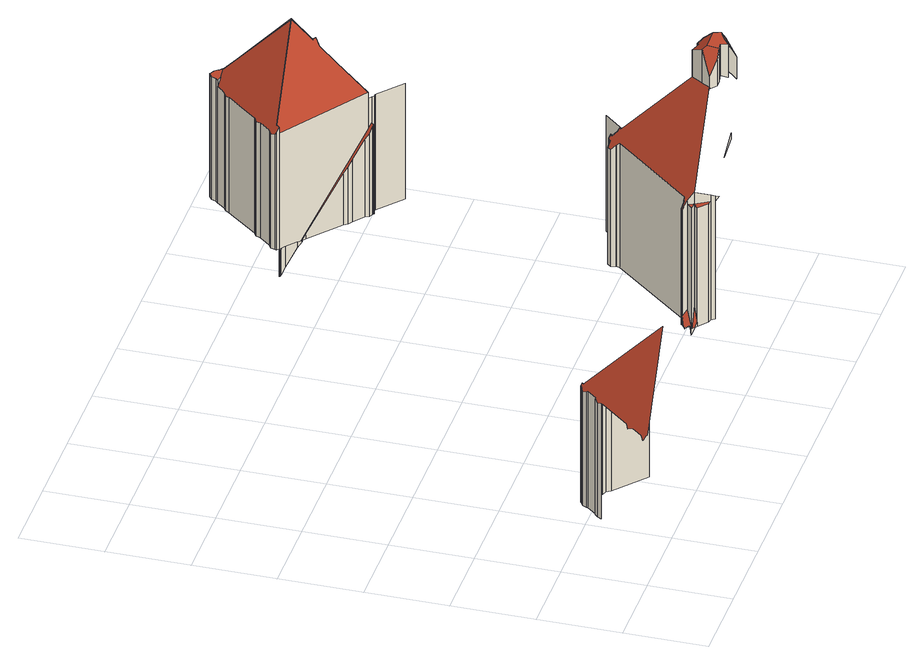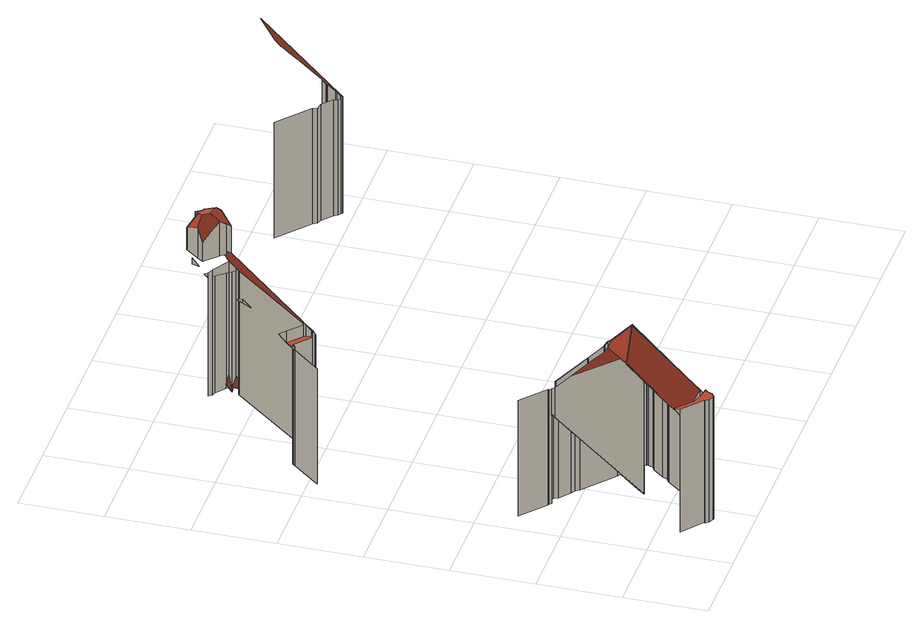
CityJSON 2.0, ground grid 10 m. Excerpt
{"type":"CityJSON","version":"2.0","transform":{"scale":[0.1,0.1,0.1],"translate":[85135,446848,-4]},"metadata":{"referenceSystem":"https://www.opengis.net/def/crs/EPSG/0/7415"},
"CityObjects":{
"building1":{"type":"Building","attributes":{"b3_bag_bag_overlap":23.36,"b3_dak_type":"slanted","b3_extrusie":0,"b3_h_dak_50p":20.16,"b3_h_dak_70p":21.5,"b3_h_dak_max":52.27,"b3_h_dak_min":0.935,"b3_h_maaiveld":0.002,"b3_is_glas_dak":false,"b3_kas_warenhuis":false,"b3_mutatie_AHN3_AHN4":false,"b3_mutatie_AHN4_AHN5":false,"b3_n_vlakken":226,"b3_opp_buitenmuur":19258.06,"b3_opp_dak_plat":2368.88,"b3_opp_dak_schuin":9989.92,"b3_opp_grond":7863.41,"b3_opp_scheidingsmuur":1414.35,"b3_rmse_lod12":5.02,"b3_rmse_lod13":3.87,"b3_rmse_lod22":1.89,"b3_succes":true,"b3_t_run":13020,"b3_val3dity_lod12":"[]","b3_val3dity_lod13":"[]","b3_val3dity_lod22":"[102]","b3_volume_lod12":168986.52,"b3_volume_lod13":168333.3,"b3_volume_lod22":154372.31,"geconstateerd":false,"oorspronkelijkbouwjaar":1945,"rf_force_lod11":false,"status":"Pand in gebruik"},"children":["building1-1"]},
"building1-1":{"type":"BuildingPart","parents":["building1"],"geometry":[{"type":"MultiSurface","lod":"2.2","boundaries":[[[0,1,2,3,4,5,6,7,8,9,10,11,12,13,14,15,16,17,18,19,20,21,22,23]],[[21,24,22]],[[20,25,24,21]],[[19,26,25,20]],[[18,27,26,19]],[[17,28,27,18]],[[16,29,28,17]],[[15,30,29,16]],[[14,31,30,15]],[[13,32,31,14]],[[12,33,32,13]],[[11,34,33,12]],[[35,10,9]],[[10,35,36,34,11]],[[37,38,36,35]],[[39,40,38,37]],[[41,42,40,39]],[[43,44,42,41]],[[45,46,44,43]],[[47,48,46,45]],[[49,50,51]],[[50,49,52]],[[53,54,55]],[[54,53,56]],[[57,58,52]],[[58,57,55]],[[59,60,51]],[[60,61,62,63,64,56,53,55,57,52,49,51]],[[65,63,62,66]],[[66,62,61,67]],[[64,68,56]],[[67,61,60,69]],[[69,60,59,70,71]],[[72,73,68,64,74]],[[74,64,63,65,75]],[[71,76,77,65,66,67,69]],[[78,79,73,72]],[[75,65,77,80]],[[81,82,79,78]],[[80,77,76,83]],[[71,70,84,76]],[[85,86,82,81]],[[83,76,84,87,88,89]],[[89,88,90]],[[91,92,93]],[[94,95,86,85]],[[96,97,98,99,100,101,102,103,104,105,106,107,94,85,81,78,72,74,75,80,108,109,110]],[[111,109,108]],[[112,109,111,113,114]],[[115,110,109,112]],[[114,116,117,115,112]],[[114,113,118,116]],[[116,118,119,120]],[[120,119,121,122]],[[123,96,110,115]],[[122,121,124,125]],[[126,117,116,120,122,125,127]],[[125,124,128,129]],[[123,115,117,126,130,131,132]],[[132,133,96,123]],[[127,125,129,134]],[[131,135,133,132]],[[129,128,136,134]],[[130,137,135,131]],[[107,138,95,94]],[[106,139,138,107]],[[105,140,139,106]],[[104,141,140,105]],[[130,126,127,134,142]],[[103,143,141,104]],[[142,144,137,130]],[[134,136,144,142]],[[102,145,143,103]],[[99,146,147,100]],[[148,98,97]],[[98,148,149,146,99]],[[100,147,150,101]],[[101,150,151,145,102]],[[152,153,149,148]],[[154,155,151,150]],[[156,157,158,154,150,147,146,149,153,159]],[[160,161,162]],[[161,160,163]],[[164,153,152,165]],[[153,164,166,159]],[[158,167,155,154]],[[157,168,167,158]],[[156,169,170,168,157]],[[159,166,169,156]],[[171,172,173,174]],[[174,173,175,176]],[[176,175,177,178,179]],[[180,181,182,183]],[[183,182,184,177]],[[185,186,172,171]],[[187,188,181,180]],[[179,178,189]],[[190,191,186,185]],[[192,193,188,187]],[[194,195,170,169]],[[196,197,193,192]],[[198,199,191,190]],[[197,196,200]],[[201,202,200]],[[203,204,199,198]],[[205,206,204,203]],[[207,208,206,205]],[[202,201,209,210]],[[178,177,184,211,212,213]],[[182,181,188,193,197,200,202,210,214,215,216,217,218,219,220,221,211,184]],[[190,185,171,174,176,179,189,222,223,224,225,226,227,228,229,207,205,203,198]],[[210,209,230,214]],[[214,230,231,215]],[[229,232,208,207]],[[189,233,222]],[[215,231,234,216]],[[216,234,235,217]],[[236,237,238,239,240,233,189,178,213,241]],[[217,235,242,218]],[[218,242,243,219]],[[219,243,244,220]],[[220,244,245,221]],[[212,211,221,246]],[[246,221,245,247,248]],[[213,212,249,241]],[[228,250,232,229]],[[248,247,251,252]],[[241,249,253,236]],[[227,254,250,228]],[[236,253,255,237]],[[237,255,256,238]],[[238,256,257,239]],[[239,257,240]],[[222,233,240]],[[252,251,258,259]],[[226,260,254,227]],[[222,233,223]],[[261,262,260,226,263]],[[263,226,225]],[[257,264,265,222,240]],[[266,267,262,261]],[[265,268,233,222]],[[224,269,225]],[[270,271,267,266]],[[272,273,271,270]],[[274,275,273,272]],[[276,269,224]],[[277,278,275,274]],[[276,279,280,281,282,283,277,274,272,270,266,261,263,225,269]],[[283,284,278,277]],[[282,285,284,283]],[[286,287,288,279,276,224,223,233,268,289,290]],[[264,291,268,265]],[[268,291,289]],[[292,286,290]],[[286,292,287]],[[281,293,294,285,282]],[[288,295,279]],[[279,295,296,280]],[[280,296,293,281]]],"semantics":{"surfaces":[{"type":"RoofSurface","b3_azimut":310.4,"b3_h_dak_50p":17.86,"b3_h_dak_70p":19.38,"b3_h_dak_max":24.43,"b3_h_dak_min":15,"b3_hellingshoek":54.45},{"type":"WallSurface","on_footprint_edge":true},{"type":"WallSurface","on_footprint_edge":false},{"type":"RoofSurface","b3_azimut":257.67,"b3_h_dak_50p":0.87,"b3_h_dak_70p":15.81,"b3_h_dak_max":16.27,"b3_h_dak_min":-0.0792,"b3_hellingshoek":71.35},{"type":"RoofSurface","b3_azimut":196,"b3_h_dak_50p":15.92,"b3_h_dak_70p":15.94,"b3_h_dak_max":17.67,"b3_h_dak_min":15.8,"b3_hellingshoek":5.8},{"type":"RoofSurface","b3_azimut":310.38,"b3_h_dak_50p":19.35,"b3_h_dak_70p":21.14,"b3_h_dak_max":29.93,"b3_h_dak_min":15.43,"b3_hellingshoek":54.84},{"type":"RoofSurface","b3_azimut":257.67,"b3_h_dak_50p":29.81,"b3_h_dak_70p":30.62,"b3_h_dak_max":31.26,"b3_h_dak_min":29.18,"b3_hellingshoek":71.35},{"type":"RoofSurface","b3_azimut":223.29,"b3_h_dak_50p":31.01,"b3_h_dak_70p":31.15,"b3_h_dak_max":31.49,"b3_h_dak_min":30.74,"b3_hellingshoek":20.3},{"type":"RoofSurface","b3_azimut":346.77,"b3_h_dak_50p":30.13,"b3_h_dak_70p":30.33,"b3_h_dak_max":30.76,"b3_h_dak_min":29.18,"b3_hellingshoek":41.29},{"type":"RoofSurface","b3_azimut":148.62,"b3_h_dak_50p":30.7,"b3_h_dak_70p":30.7,"b3_h_dak_max":31.49,"b3_h_dak_min":30.21,"b3_hellingshoek":61.79},{"type":"RoofSurface","b3_azimut":67.34,"b3_h_dak_50p":29.54,"b3_h_dak_70p":30.07,"b3_h_dak_max":30.52,"b3_h_dak_min":28.24,"b3_hellingshoek":63.29},{"type":"RoofSurface","b3_azimut":285.84,"b3_h_dak_50p":15.76,"b3_h_dak_70p":15.76,"b3_h_dak_max":17.51,"b3_h_dak_min":15.76,"b3_hellingshoek":0.0343},{"type":"RoofSurface","b3_azimut":309.87,"b3_h_dak_50p":11.12,"b3_h_dak_70p":15.84,"b3_h_dak_max":16.44,"b3_h_dak_min":-1.01,"b3_hellingshoek":50.71},{"type":"RoofSurface","b3_azimut":310.22,"b3_h_dak_50p":17.99,"b3_h_dak_70p":19.52,"b3_h_dak_max":24.33,"b3_h_dak_min":14.93,"b3_hellingshoek":54.58},{"type":"RoofSurface","b3_azimut":220.16,"b3_h_dak_50p":18.55,"b3_h_dak_70p":20.16,"b3_h_dak_max":24.57,"b3_h_dak_min":15.64,"b3_hellingshoek":54.52},{"type":"RoofSurface","b3_azimut":130.49,"b3_h_dak_50p":22.87,"b3_h_dak_70p":23.41,"b3_h_dak_max":24.48,"b3_h_dak_min":21.8,"b3_hellingshoek":54.68},{"type":"RoofSurface","b3_azimut":253.8,"b3_h_dak_50p":16.29,"b3_h_dak_70p":16.3,"b3_h_dak_max":16.31,"b3_h_dak_min":16.27,"b3_hellingshoek":0.601},{"type":"RoofSurface","b3_azimut":40.4,"b3_h_dak_50p":19.77,"b3_h_dak_70p":21.03,"b3_h_dak_max":24.33,"b3_h_dak_min":16.27,"b3_hellingshoek":54.46}],"values":[0,1,1,1,1,1,1,1,1,1,1,1,2,1,1,1,1,1,1,1,1,1,1,1,1,1,1,3,2,2,1,2,1,1,2,4,1,2,1,2,1,1,1,2,2,1,5,2,2,2,6,2,2,2,2,2,7,2,8,2,9,2,2,2,1,1,1,1,10,1,2,2,1,2,2,2,2,1,2,1,11,2,2,2,2,1,1,1,2,1,1,1,1,1,1,1,2,1,1,1,1,1,1,1,1,1,1,1,2,12,13,1,1,1,2,1,1,14,1,1,1,1,2,1,2,1,1,2,1,2,2,2,2,2,1,1,2,1,2,15,1,2,2,1,1,1,2,1,16,1,1,17,2,2,2,2,1,2,2,2]}}]}
},
"vertices":[
[24,29,192],[22,23,195],[11,10,195],[6,7,192],[5,6,193],[8,3,198],[7,2,199],[10,2,201],[96,9,287],[89,99,198],[91,101,198],[90,102,196],[90,101,196],[89,102,195],[88,101,195],[83,98,192],[80,93,194],[81,92,195],[70,79,195],[69,80,194],[65,76,192],[62,71,194],[62,71,195],[29,32,195],[62,71,40],[65,76,40],[69,80,40],[70,79,40],[81,92,40],[80,93,40],[83,98,40],[88,101,40],[89,102,40],[90,101,40],[90,102,40],[91,101,194],[91,101,40],[95,99,193],[95,99,40],[98,94,195],[98,94,40],[111,83,195],[111,83,40],[117,81,193],[117,81,40],[120,76,194],[120,76,40],[159,43,194],[159,43,40],[461,80,32],[461,80,40],[465,77,40],[463,82,40],[461,88,38],[461,88,40],[463,85,40],[462,89,40],[464,83,42],[464,83,40],[467,75,40],[467,75,46],[472,80,63],[463,80,37],[469,87,59],[465,92,52],[469,87,200],[463,80,199],[472,80,199],[465,92,40],[467,75,198],[479,65,40],[479,65,198],[466,93,194],[466,93,40],[465,92,194],[469,87,204],[484,64,198],[473,80,199],[471,91,202],[471,91,40],[473,80,214],[472,92,202],[472,92,40],[484,64,207],[484,64,40],[475,92,205],[475,92,40],[487,60,40],[487,60,197],[487,60,204],[489,56,203],[539,56,256],[539,56,248],[521,59,234],[559,191,205],[559,191,40],[577,112,297],[571,193,216],[573,195,216],[571,197,213],[570,203,207],[572,205,207],[570,207,202],[567,204,202],[562,206,195],[558,201,195],[560,195,202],[559,195,202],[556,87,298],[557,86,300],[565,97,299],[557,86,298],[557,86,314],[565,80,298],[565,80,333],[565,97,344],[570,79,345],[568,92,348],[570,79,301],[575,79,306],[575,79,347],[579,71,302],[579,71,346],[577,112,333],[584,76,311],[584,76,348],[588,91,353],[592,83,352],[585,63,298],[585,63,327],[588,102,344],[583,108,338],[581,105,339],[581,105,302],[600,80,340],[583,108,298],[600,80,299],[588,102,298],[559,195,40],[560,195,40],[558,201,40],[562,206,40],[605,87,324],[567,204,40],[605,87,299],[570,207,40],[571,197,198],[570,203,198],[573,195,213],[573,195,198],[572,205,198],[572,205,40],[590,180,213],[590,180,198],[593,188,198],[593,188,40],[596,191,198],[595,189,198],[594,190,198],[597,188,198],[604,133,251],[604,133,256],[601,142,244],[606,127,256],[590,180,197],[598,173,213],[597,188,197],[594,190,40],[595,189,40],[596,191,194],[596,191,40],[488,570,194],[488,570,40],[488,569,40],[488,569,196],[488,568,40],[488,568,196],[491,566,40],[491,566,194],[491,566,202],[492,564,40],[492,564,5],[491,565,3],[491,565,40],[491,566,3],[490,576,192],[490,576,40],[497,561,40],[497,561,12],[495,570,202],[495,579,194],[495,579,40],[510,551,40],[510,551,32],[626,226,194],[626,226,40],[513,546,40],[513,546,39],[506,592,194],[506,592,40],[514,546,40],[518,543,40],[518,543,46],[509,598,192],[509,598,40],[513,601,194],[513,601,40],[514,601,194],[514,601,40],[557,511,40],[557,511,108],[588,491,153],[588,491,193],[588,491,201],[561,506,115],[566,503,122],[579,492,143],[582,487,150],[587,485,157],[588,485,157],[588,484,158],[592,488,158],[581,578,288],[576,639,226],[575,655,211],[569,656,203],[562,658,195],[554,648,194],[549,645,192],[546,640,194],[561,506,40],[566,503,40],[546,640,40],[581,578,287],[579,492,40],[582,487,40],[585,528,237],[584,546,255],[584,547,257],[587,551,264],[583,554,264],[585,527,236],[587,485,40],[588,485,40],[588,484,40],[592,488,40],[592,488,193],[595,485,40],[595,485,193],[585,527,229],[549,645,40],[596,485,40],[596,485,194],[585,528,230],[554,648,40],[584,546,247],[584,547,249],[587,551,256],[627,459,40],[627,459,194],[562,658,40],[565,661,203],[565,661,40],[562,658,203],[610,578,256],[610,580,259],[567,666,203],[567,666,40],[610,580,258],[575,655,203],[572,670,203],[572,670,40],[573,670,203],[573,670,40],[574,670,203],[574,670,40],[588,651,203],[580,667,203],[580,667,40],[608,634,203],[608,635,203],[608,641,203],[583,662,203],[583,663,203],[583,663,40],[583,662,40],[613,581,255],[609,629,207],[608,633,203],[612,580,256],[613,580,256],[610,580,256],[613,581,256],[608,641,195],[608,641,40],[608,634,202],[608,635,202]
]}
